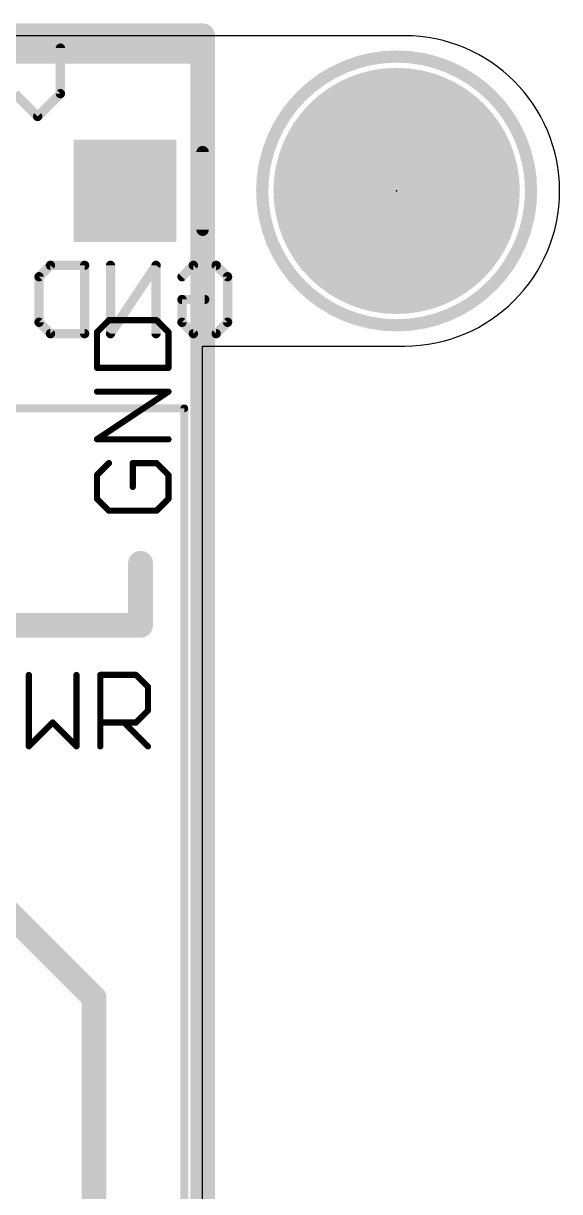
# Model space of a CAD drawing. Extents: x -31.2 to 31.2, y -41.1 to 40.8.
# Drawn here: x 22.47 to 31.24, y 21.72 to 40.84 of the extents above; entities that cross this region are included whole.
import ezdxf

# ---------------------------------------------------------------- set-up
doc = ezdxf.new("R2010")
doc.units = 0
for name, color, linetype in [('1', 12, 'CONTINUOUS'), ('16', 132, 'CONTINUOUS'), ('17', 110, 'CONTINUOUS'), ('20', 53, 'CONTINUOUS'), ('21', 40, 'CONTINUOUS'), ('22', 6, 'CONTINUOUS'), ('23', 40, 'CONTINUOUS'), ('41', 12, 'CONTINUOUS'), ('51', 253, 'CONTINUOUS')]:
    doc.layers.add(name, color=color, linetype=linetype)

# ---------------------------------------------------------------- blocks, each defined once
blk = doc.blocks.new('RECT')
blk.add_solid([(-0.5, -0.5), (0.5, -0.5), (-0.5, 0.5), (0.5, 0.5)])
blk = doc.blocks.new('SQUAREP')
blk.add_solid([(-0.5, -0.5), (0.5, -0.5), (-0.5, 0.5), (0.5, 0.5)])
blk = doc.blocks.new('ROUNDP')
at = {"const_width": 0.5}
blk.add_lwpolyline([(0, -0.25, 1), (0, 0.25, 1), (0, -0.25)], format="xyb", dxfattribs=at)

msp = doc.modelspace()

# ---------------------------------------------------------------- linework, layer by layer
at = {"layer": '1', "const_width": 0.4064}
for points in [[(25.4, 40.64), (-25.4, 40.64)], [(25.4, -40.64), (25.4, 40.64)], [(21.59, 26.924), (23.622, 24.892)], [(23.622, 24.892), (23.622, 0.762)]]:
    msp.add_lwpolyline(points, dxfattribs=at)
at = {"layer": '1', "const_width": 0.2032}
for points in [[(25.5016, 40.64, 1), (25.2984, 40.64)], [(25.4, 40.5384, 1), (25.4, 40.7416)], [(23.7236, 24.892, 1), (23.5204, 24.892)], [(23.5502, 24.8202, 1), (23.6938, 24.9638)]]:
    msp.add_lwpolyline(points, format="xyb", dxfattribs=at)
at = {"layer": '16', "const_width": 0.4064}
for points in [[(25.4, 40.386), (-25.4, 40.386)], [(25.4, -40.894), (25.4, 40.386)]]:
    msp.add_lwpolyline(points, dxfattribs=at)
at = {"layer": '16', "const_width": 0.2032}
for points in [[(25.5016, 40.386, 1), (25.2984, 40.386)], [(25.4, 40.2844, 1), (25.4, 40.4876)]]:
    msp.add_lwpolyline(points, format="xyb", dxfattribs=at)
at = {"layer": '20'}
for p, q in [((28.702, 40.64), (-28.702, 40.64)), ((25.4, -35.56), (25.4, 35.56)), ((25.4, 35.56), (28.702, 35.56))]:
    msp.add_line(p, q, dxfattribs=at)
for start, end in [(0, 90), (270, 0)]:
    msp.add_arc((28.702, 38.1), 2.54, start, end, dxfattribs=at)
at = {"layer": '21'}
for points, const_width in [([(28.575, 35.9, 1), (28.575, 40.3, 1), (28.575, 35.9)], 0.2), ([(23.8667, 36.0084, 1), (23.8667, 35.9576)], 0.0508), ([(23.8847, 35.965, 1), (23.8487, 36.001)], 0.0508), ([(24.6643, 36.001, 1), (24.6283, 35.965)], 0.0508), ([(24.6463, 35.9576, 1), (24.6463, 36.0084)], 0.0508), ([(23.6538, 35.8061, 1), (23.6898, 35.7701)], 0.0508), ([(23.6972, 35.7881, 1), (23.6464, 35.7881)], 0.0508), ([(24.8666, 35.7881, 1), (24.8158, 35.7881)], 0.0508), ([(24.8232, 35.7701, 1), (24.8592, 35.8061)], 0.0508), ([(23.6718, 35.2288, 1), (23.6718, 35.178)], 0.0508), ([(23.6464, 35.2034, 1), (23.6972, 35.2034)], 0.0508), ([(24.8158, 35.2034, 1), (24.8666, 35.2034)], 0.0508), ([(24.8412, 35.178, 1), (24.8412, 35.2288)], 0.0508), ([(23.6718, 34.839, 1), (23.6718, 34.7882)], 0.0508), ([(24.8553, 34.7925, 1), (24.8271, 34.8347)], 0.0508), ([(24.8412, 34.7882, 1), (24.8412, 34.839)], 0.0508), ([(23.6718, 34.0594, 1), (23.6718, 34.0086)], 0.0508), ([(23.6577, 34.0551, 1), (23.6859, 34.0129)], 0.0508), ([(24.8412, 34.0086, 1), (24.8412, 34.0594)], 0.0508), ([(23.8847, 33.6262, 1), (23.8487, 33.6622)], 0.0508), ([(24.2565, 33.6696, 1), (24.2565, 33.6188)], 0.0508), ([(24.2819, 33.6442, 1), (24.2311, 33.6442)], 0.0508), ([(24.6643, 33.6622, 1), (24.6283, 33.6262)], 0.0508), ([(24.6463, 33.6188, 1), (24.6463, 33.6696)], 0.0508), ([(23.6538, 33.4673, 1), (23.6898, 33.4313)], 0.0508), ([(23.6972, 33.4493, 1), (23.6464, 33.4493)], 0.0508), ([(24.8666, 33.4493, 1), (24.8158, 33.4493)], 0.0508), ([(24.8232, 33.4313, 1), (24.8592, 33.4673)], 0.0508), ([(24.2311, 33.2544, 1), (24.2819, 33.2544)], 0.0508), ([(23.6898, 33.0775, 1), (23.6538, 33.0415)], 0.0508), ([(24.8592, 33.0415, 1), (24.8232, 33.0775)], 0.0508), ([(23.6464, 33.0595, 1), (23.6972, 33.0595)], 0.0508), ([(23.8667, 32.89, 1), (23.8667, 32.8392)], 0.0508), ([(23.8487, 32.8466, 1), (23.8847, 32.8826)], 0.0508), ([(24.6283, 32.8826, 1), (24.6643, 32.8466)], 0.0508), ([(24.6463, 32.8392, 1), (24.6463, 32.89)], 0.0508), ([(24.8158, 33.0595, 1), (24.8666, 33.0595)], 0.0508), ([(24.4856, 32.004, 1), (24.2824, 32.004)], 0.2032), ([(24.384, 30.8864, 1), (24.384, 31.0896)], 0.2032), ([(24.2824, 30.988, 1), (24.4856, 30.988)], 0.2032), ([(22.5816, 30.1762, 1), (22.5308, 30.1762)], 0.0508), ([(23.3612, 30.1762, 1), (23.3104, 30.1762)], 0.0508), ([(23.751, 30.1762, 1), (23.7002, 30.1762)], 0.0508), ([(23.7256, 30.2016, 1), (23.7256, 30.1508)], 0.0508), ([(24.3283, 30.1942, 1), (24.2923, 30.1582)], 0.0508), ([(24.3103, 30.1508, 1), (24.3103, 30.2016)], 0.0508), ([(24.5306, 29.9813, 1), (24.4798, 29.9813)], 0.0508), ([(24.4872, 29.9633, 1), (24.5232, 29.9993)], 0.0508), ([(24.4798, 29.5915, 1), (24.5306, 29.5915)], 0.0508), ([(24.5232, 29.5735, 1), (24.4872, 29.6095)], 0.0508), ([(22.964, 29.4146, 1), (22.928, 29.3786)], 0.0508), ([(22.964, 29.3786, 1), (22.928, 29.4146)], 0.0508), ([(23.7256, 29.422, 1), (23.7256, 29.3712)], 0.0508), ([(24.1334, 29.4146, 1), (24.0974, 29.3786)], 0.0508), ([(24.2923, 29.4146, 1), (24.3283, 29.3786)], 0.0508), ([(24.3103, 29.3712, 1), (24.3103, 29.422)], 0.0508), ([(22.5382, 29.0248, 1), (22.5742, 28.9888)], 0.0508), ([(22.5308, 29.0068, 1), (22.5816, 29.0068)], 0.0508), ([(23.3104, 29.0068, 1), (23.3612, 29.0068)], 0.0508), ([(23.3178, 28.9888, 1), (23.3538, 29.0248)], 0.0508), ([(23.7002, 29.0068, 1), (23.751, 29.0068)], 0.0508), ([(24.4872, 28.9888, 1), (24.5232, 29.0248)], 0.0508)]:
    msp.add_lwpolyline(points, format="xyb", dxfattribs=dict(at, const_width=const_width))
for points, const_width in [([(23.8667, 35.983), (23.6718, 35.7881)], 0.1016), ([(24.6463, 35.983), (23.8667, 35.983)], 0.1016), ([(24.8412, 35.7881), (24.6463, 35.983)], 0.1016), ([(23.6718, 35.7881), (23.6718, 35.2034)], 0.1016), ([(24.8412, 35.2034), (24.8412, 35.7881)], 0.1016), ([(23.6718, 35.2034), (24.8412, 35.2034)], 0.1016), ([(23.6718, 34.034), (24.8412, 34.8136)], 0.1016), ([(24.8412, 34.8136), (23.6718, 34.8136)], 0.1016), ([(24.8412, 34.034), (23.6718, 34.034)], 0.1016), ([(23.8667, 33.6442), (23.6718, 33.4493)], 0.1016), ([(24.6463, 33.6442), (24.2565, 33.6442)], 0.1016), ([(24.2565, 33.6442), (24.2565, 33.2544)], 0.1016), ([(24.8412, 33.4493), (24.6463, 33.6442)], 0.1016), ([(23.6718, 33.4493), (23.6718, 33.0595)], 0.1016), ([(24.8412, 33.0595), (24.8412, 33.4493)], 0.1016), ([(23.6718, 33.0595), (23.8667, 32.8646)], 0.1016), ([(24.6463, 32.8646), (24.8412, 33.0595)], 0.1016), ([(23.8667, 32.8646), (24.6463, 32.8646)], 0.1016), ([(24.384, 30.988), (24.384, 32.004)], 0.4064), ([(21.59, 30.988), (24.384, 30.988)], 0.4064), ([(22.5562, 30.1762), (22.5562, 29.0068)], 0.1016), ([(23.3358, 29.0068), (23.3358, 30.1762)], 0.1016), ([(23.7256, 29.0068), (23.7256, 30.1762)], 0.1016), ([(23.7256, 30.1762), (24.3103, 30.1762)], 0.1016), ([(24.3103, 30.1762), (24.5052, 29.9813)], 0.1016), ([(24.5052, 29.9813), (24.5052, 29.5915)], 0.1016), ([(24.5052, 29.5915), (24.3103, 29.3966)], 0.1016), ([(22.5562, 29.0068), (22.946, 29.3966)], 0.1016), ([(22.946, 29.3966), (23.3358, 29.0068)], 0.1016), ([(24.3103, 29.3966), (23.7256, 29.3966)], 0.1016), ([(24.1154, 29.3966), (24.5052, 29.0068)], 0.1016)]:
    msp.add_lwpolyline(points, dxfattribs=dict(at, const_width=const_width))
at = {"layer": '22'}
for points, const_width in [([(23.073, 40.4378), (23.073, 39.6921)], 0.1524), ([(22.7002, 39.3192), (22.3273, 39.6921)], 0.1524), ([(23.073, 39.6921), (22.7002, 39.3192)], 0.1524), ([(22.7234, 36.6953), (22.9098, 36.8818)], 0.1524), ([(22.9098, 36.8818), (23.4691, 36.8818)], 0.1524), ([(23.4691, 36.8818), (23.4691, 35.7632)], 0.1524), ([(24.6385, 36.8818), (23.8928, 35.7632)], 0.1524), ([(23.8928, 35.7632), (23.8928, 36.8818)], 0.1524), ([(24.6385, 35.7632), (24.6385, 36.8818)], 0.1524), ([(25.0622, 36.6953), (25.2486, 36.8818)], 0.1524), ([(25.2486, 36.8818), (25.6215, 36.8818)], 0.1524), ([(25.6215, 36.8818), (25.8079, 36.6953)], 0.1524), ([(22.7234, 35.9496), (22.7234, 36.6953)], 0.1524), ([(25.8079, 36.6953), (25.8079, 35.9496)], 0.1524), ([(25.0622, 35.9496), (25.0622, 36.3225)], 0.1524), ([(25.0622, 36.3225), (25.435, 36.3225)], 0.1524), ([(22.9098, 35.7632), (22.7234, 35.9496)], 0.1524), ([(25.2486, 35.7632), (25.0622, 35.9496)], 0.1524), ([(25.8079, 35.9496), (25.6215, 35.7632)], 0.1524), ([(23.4691, 35.7632), (22.9098, 35.7632)], 0.1524), ([(25.6215, 35.7632), (25.2486, 35.7632)], 0.1524), ([(25.1, 34.54), (-25.1, 34.54)], 0.127), ([(25.1, -34.86), (25.1, 34.54)], 0.127)]:
    msp.add_lwpolyline(points, dxfattribs=dict(at, const_width=const_width))
for points, const_width in [([(23.1111, 40.4378, 1), (23.0349, 40.4378)], 0.0762), ([(23.0349, 39.6921, 1), (23.1111, 39.6921)], 0.0762), ([(23.0999, 39.6651, 1), (23.0461, 39.719)], 0.0762), ([(22.6732, 39.3461, 1), (22.7271, 39.2923)], 0.0762), ([(22.6732, 39.2923, 1), (22.7271, 39.3461)], 0.0762), ([(22.9098, 36.9199, 1), (22.9098, 36.8437)], 0.0762), ([(22.9368, 36.8548, 1), (22.8829, 36.9087)], 0.0762), ([(23.5072, 36.8818, 1), (23.431, 36.8818)], 0.0762), ([(23.4691, 36.8437, 1), (23.4691, 36.9199)], 0.0762), ([(23.9309, 36.8818, 1), (23.8547, 36.8818)], 0.0762), ([(24.6766, 36.8818, 1), (24.6004, 36.8818)], 0.0762), ([(24.6702, 36.8606, 1), (24.6068, 36.9029)], 0.0762), ([(25.2486, 36.9199, 1), (25.2486, 36.8437)], 0.0762), ([(25.2756, 36.8548, 1), (25.2217, 36.9087)], 0.0762), ([(25.6484, 36.9087, 1), (25.5945, 36.8548)], 0.0762), ([(25.6215, 36.8437, 1), (25.6215, 36.9199)], 0.0762), ([(22.7615, 36.6953, 1), (22.6853, 36.6953)], 0.0762), ([(22.6965, 36.7223, 1), (22.7503, 36.6684)], 0.0762), ([(25.0353, 36.7223, 1), (25.0891, 36.6684)], 0.0762), ([(25.846, 36.6953, 1), (25.7698, 36.6953)], 0.0762), ([(25.781, 36.6684, 1), (25.8348, 36.7223)], 0.0762), ([(25.1003, 36.3225, 1), (25.0241, 36.3225)], 0.0762), ([(25.0622, 36.3606, 1), (25.0622, 36.2844)], 0.0762), ([(25.435, 36.2844, 1), (25.435, 36.3606)], 0.0762), ([(22.7503, 35.9766, 1), (22.6965, 35.9227)], 0.0762), ([(22.6853, 35.9496, 1), (22.7615, 35.9496)], 0.0762), ([(25.0891, 35.9766, 1), (25.0353, 35.9227)], 0.0762), ([(25.0241, 35.9496, 1), (25.1003, 35.9496)], 0.0762), ([(25.7698, 35.9496, 1), (25.846, 35.9496)], 0.0762), ([(25.8348, 35.9227, 1), (25.781, 35.9766)], 0.0762), ([(22.9098, 35.8013, 1), (22.9098, 35.7251)], 0.0762), ([(22.8829, 35.7363, 1), (22.9368, 35.7901)], 0.0762), ([(23.431, 35.7632, 1), (23.5072, 35.7632)], 0.0762), ([(23.4691, 35.7251, 1), (23.4691, 35.8013)], 0.0762), ([(23.8611, 35.7843, 1), (23.9245, 35.7421)], 0.0762), ([(23.8547, 35.7632, 1), (23.9309, 35.7632)], 0.0762), ([(24.6004, 35.7632, 1), (24.6766, 35.7632)], 0.0762), ([(25.2486, 35.8013, 1), (25.2486, 35.7251)], 0.0762), ([(25.2217, 35.7363, 1), (25.2756, 35.7901)], 0.0762), ([(25.5945, 35.7901, 1), (25.6484, 35.7363)], 0.0762), ([(25.6215, 35.7251, 1), (25.6215, 35.8013)], 0.0762), ([(25.1318, 34.54, 1), (25.0683, 34.54)], 0.0635), ([(25.1, 34.5082, 1), (25.1, 34.5718)], 0.0635)]:
    msp.add_lwpolyline(points, format="xyb", dxfattribs=dict(at, const_width=const_width))
at = {"layer": '23'}
msp.add_point((28.575, 38.1), dxfattribs=at)
at = {"layer": '41', "const_width": 2.032}
msp.add_lwpolyline([(28.575, 37.1, 1), (28.575, 39.1, 1), (28.575, 37.1)], format="xyb", dxfattribs=at)
at = {"layer": '51', "const_width": 0.2032}
msp.add_lwpolyline([(25.4, 37.465), (25.4, 38.735)], dxfattribs=at)
at = {"layer": '51', "const_width": 0.1016}
for points in [[(25.4508, 38.735, 1), (25.3492, 38.735)], [(25.3492, 37.465, 1), (25.4508, 37.465)]]:
    msp.add_lwpolyline(points, format="xyb", dxfattribs=at)

# ---------------------------------------------------------------- block references
at = {"layer": '17', "xscale": 4.016, "yscale": 4.016}
msp.add_blockref('ROUNDP', (28.575, 38.1), dxfattribs=at)
msp.add_blockref('ROUNDP', (28.575, 38.1), dxfattribs=at)
at = {"layer": '17', "xscale": 1.6764, "yscale": 1.6764, "rotation": 270}
msp.add_blockref('SQUAREP', (24.13, 38.1), dxfattribs=at)
msp.add_blockref('SQUAREP', (24.13, 38.1), dxfattribs=at)
at = {"layer": '51', "xscale": 0.508, "yscale": 0.508, "rotation": 180}
msp.add_blockref('RECT', (24.13, 38.1), dxfattribs=at)

doc.saveas('drawing.dxf')
